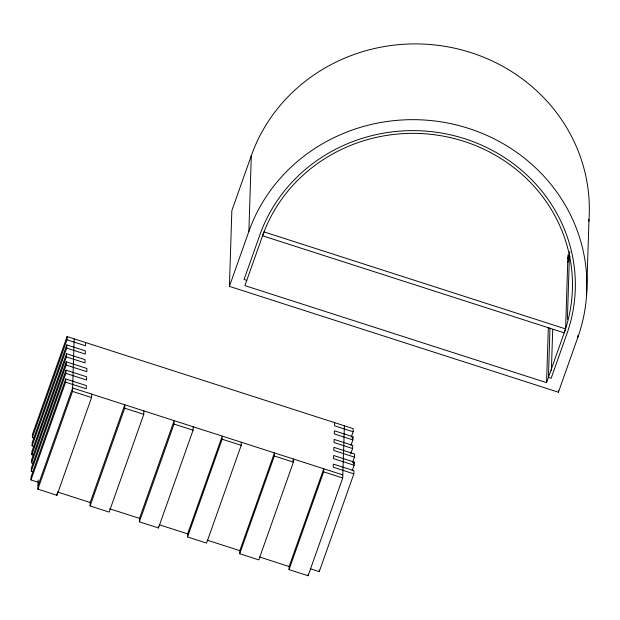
<?xml version="1.0" encoding="UTF-8"?>
<svg xmlns="http://www.w3.org/2000/svg" width="620" height="620" viewBox="0 0 620 620"><rect width="100%" height="100%" fill="white"/><g stroke="black" fill="none" stroke-linecap="round" stroke-linejoin="round"><path stroke-width="0.93" d="M39.068 482.531L31 479.934L31.101 476.71L65.72 378.96L86.35 385.594L86.242 388.81L65.619 382.176L65.72 378.96M33.077 471.696L31.279 471.123L31.387 467.906L65.999 370.148L86.63 376.79L86.529 380.006L65.898 373.372L65.999 370.148M33.341 463.38L31.55 462.799L31.651 459.583L66.27 361.824L86.893 368.466L86.792 371.682L66.169 365.048L66.27 361.824M33.581 455.25L31.806 454.677L31.915 451.461L66.526 353.71L85.095 359.678L84.987 362.894L66.425 356.926L66.526 353.71M34.743 446.725L32.093 445.873L32.194 442.657L66.813 344.898L85.374 350.874L85.273 354.09L66.712 348.115L66.813 344.898M34.123 438.115L32.356 437.55L32.465 434.333L67.076 336.575L353.229 428.629L353.129 431.776L351.207 437.209M91.675 394.111L91.566 397.544L56.947 495.303L37.882 489.164L38.176 479.957M56.947 495.303L57.001 493.582M32.356 437.55L66.975 339.791L67.076 336.575M37.882 489.164L72.501 391.414L74.183 338.861M85.645 342.55L85.537 345.766L66.975 339.791M90.078 505.959L90.187 502.525L124.806 404.767L124.698 408.208L90.078 505.959L109.143 512.089L143.763 414.338L143.871 410.905M139.399 521.823L139.508 518.39L174.127 420.639L174.011 424.072L139.399 521.823L158.464 527.961L193.076 430.203L193.192 426.769M158.464 527.961L158.518 526.24M187.527 536.959L187.627 533.866L222.239 436.116L222.138 439.208L187.527 536.959L206.592 543.089L241.203 445.338L241.304 442.246M577.948 335.312L577.886 337.233L558.418 392.204L229.415 286.37L231.849 210.606L251.317 155.636A173.53 164.641 1.8 0 1 450.066 47.252A173.53 164.641 1.8 0 1 588.868 221.201M229.415 286.37L248.883 231.392L251.317 155.636M239.723 553.753L239.824 550.661L274.435 452.902L274.342 455.995L239.723 553.753L258.788 559.883L293.407 462.132L293.5 459.04L292.865 460.846M289.044 569.617L289.137 566.525L323.756 468.774L323.656 471.859L289.044 569.617L308.109 575.747L342.721 477.997L344.394 425.785M308.109 575.747L308.156 574.205M310.279 568.734L319.254 571.617L319.3 570.043M334.668 422.654L334.567 425.8L353.129 431.776M352.594 448.516L352.695 445.377L334.134 439.402L334.033 442.548L352.594 448.516L350.672 453.949M352.873 439.906L352.974 436.767L334.405 430.792L334.304 433.938L352.873 439.906L350.951 445.338M353.865 473.866L353.966 470.719L333.343 464.086L333.242 467.224L353.865 473.866L319.254 571.617M354.144 465.256L354.245 462.109L333.614 455.475L333.513 458.614L354.144 465.256L352.222 470.681M354.408 457.118L354.508 453.972L333.878 447.338L333.777 450.484L354.408 457.118L352.478 462.551M546.561 382.664L565.595 328.918L263.95 231.888L244.915 285.626L546.561 382.664L548.336 327.484M550.002 328.05L548.421 377.417L551.134 378.285L566.928 333.707A161.967 153.675 1.8 0 0 464.923 138.787A161.967 153.675 1.8 0 0 259.85 234.918L244.055 279.504L246.776 280.38M551.382 370.621L552.707 329.383M558.418 392.204L558.481 390.282M565.595 328.918L567.959 255.076M567.385 319.315L569.354 257.943A161.967 153.675 1.8 0 0 569.982 256.145M586.574 295.074L589 219.31M32.093 445.873L66.712 348.115M31.806 454.677L66.425 356.926M31.55 462.799L66.169 365.048M31.279 471.123L65.898 373.372M31 479.934L65.619 382.176M37.991 485.731L72.61 387.981L342.821 474.904M352.331 438.572L352.974 436.767M353.601 463.915L354.245 462.109M567.742 262.493L569.354 257.943M222.138 439.208L241.203 445.338M274.342 455.995L293.407 462.132M323.656 471.859L342.721 477.997M72.501 391.414L91.566 397.544M124.698 408.208L143.763 414.338M174.011 424.072L193.076 430.203M57.296 491.939L90.381 502.588M109.678 508.795L140.012 518.553M159.309 524.76L187.806 533.929M207.103 540.136L240.196 550.777M259.493 556.985L288.904 566.447M569.889 251.519A159.1 150.954 1.8 0 1 567.695 258.928M248.883 231.392A173.53 164.641 1.8 0 1 468.596 128.394A173.53 164.641 1.8 0 1 577.886 337.233M564.208 332.832L262.562 235.794A159.1 150.954 1.8 0 1 464.008 141.36A159.1 150.954 1.8 0 1 564.208 332.832"/></g></svg>
